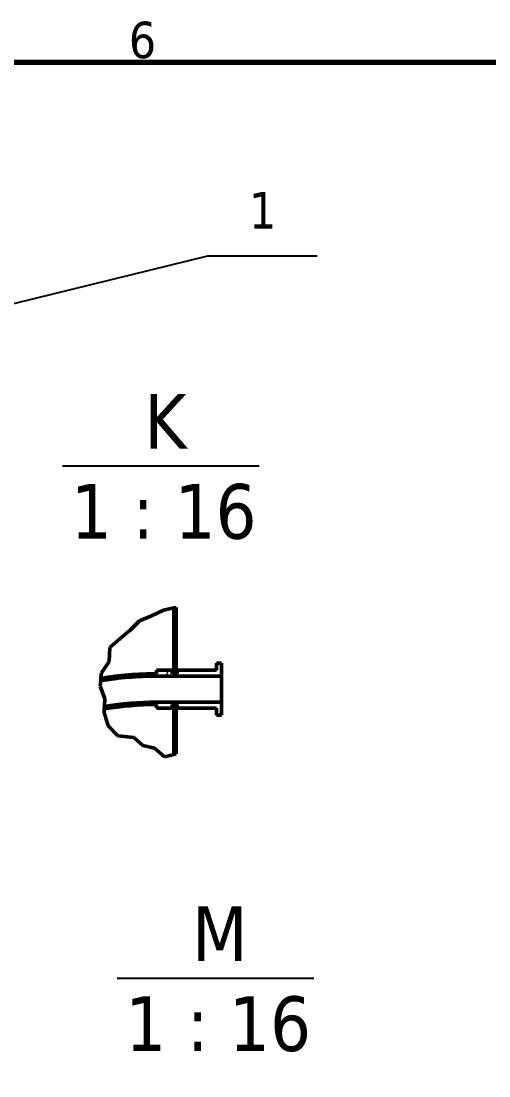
# Model space of a CAD drawing. Header units: millimetres. Extents: x 0 to 19008, y 0 to 13560.
# Drawn here: x 5573 to 7011, y 10005 to 13247 of the extents above; entities that cross this region are included whole.
import ezdxf

# ---------------------------------------------------------------- set-up
doc = ezdxf.new("R2010")
doc.units = ezdxf.units.MM
doc.header["$LTSCALE"] = 32
for name, color, linetype, lineweight in [('剖面线 (ISO)', 7, 'Continuous', 18), ('可见 (ISO)', 7, 'Continuous', 50), ('图框 (ISO)', 7, 'Continuous', 70), ('折线 (ISO)', 7, 'Continuous', 50), ('符号 (ISO)', 7, 'Continuous', 25)]:
    doc.layers.add(name, color=color, linetype=linetype, lineweight=lineweight)
doc.styles.add('标签文本 (ISO)', font='TAHOMA.TTF')
doc.styles.add('注释文本 (ISO)', font='TAHOMA.TTF')
pattern_1 = [(60, (0, 0), (-175.9763, 101.6), [])]

# ---------------------------------------------------------------- blocks, each defined once
blk = doc.blocks.new('图框 默认图框')
at = {"layer": '图框 (ISO)', "flags": 128}
blk.add_lwpolyline([(10, 10), (10, 410), (584, 410), (584, 10), (10, 10)], dxfattribs=at)
at = {"layer": '图框 (ISO)', "insert": (184.51, 410.33), "char_height": 3.5, "attachment_point": 7, "style": '注释文本 (ISO)'}
blk.add_mtext('6', dxfattribs=at)
blk = doc.blocks.new('引出序号12')
at = {"layer": '符号 (ISO)'}
for p, q in [((156.96, 382.79), (192.11, 391.41)), ((192.11, 391.41), (202.61, 391.41)), ((134.09, 377.18), (151.82, 381.53)), ((133.97, 377.67), (130.21, 376.23)), ((134.09, 377.18), (130.21, 376.23)), ((134.21, 376.69), (133.97, 377.67)), ((130.21, 376.23), (134.21, 376.69))]:
    blk.add_line(p, q, dxfattribs=at)
at = {"layer": '符号 (ISO)', "flags": 128}
blk.add_lwpolyline([(133.97, 377.67), (130.21, 376.23), (134.21, 376.69), (133.97, 377.67)], dxfattribs=at)
at = {"layer": '符号 (ISO)'}
blk.add_solid([(133.97, 377.67), (130.21, 376.23), (134.21, 376.69), (133.97, 377.67)], dxfattribs=at)
at = {"layer": '符号 (ISO)', "insert": (197.36, 395.79), "char_height": 3.5, "attachment_point": 5, "style": '注释文本 (ISO)'}
blk.add_mtext('1', dxfattribs=at)

msp = doc.modelspace()

# ---------------------------------------------------------------- hatches: boundary and pattern name
at = {"layer": '剖面线 (ISO)'}
h = msp.add_hatch(dxfattribs=at)
h.set_pattern_fill('ANSI31', color=256, scale=1625.6, angle=14.9999778, style=0)
h.set_pattern_definition(pattern_1)
h.paths.add_polyline_path([(6042.3161, 11443.2314), (6049.7161, 11444.957), (6049.7161, 11241.194), (6049.7161, 11240.794), (6042.3161, 11240.794), (6042.3161, 11241.194)])
h.paths.add_polyline_path([(6049.7161, 10995.1148), (6042.3161, 10993.0832), (6042.3161, 11146.394), (6042.3161, 11146.794), (6049.7161, 11146.794), (6049.7161, 11146.394)])
h = msp.add_hatch(dxfattribs=at)
h.set_pattern_fill('ANSI31', color=256, scale=1625.6, angle=14.9999778, style=0)
h.set_pattern_definition(pattern_1)
edge = h.paths.add_edge_path()
edge.add_line((5817.9163, 11219.5609), (5818.62, 11227.1794))
edge.add_ellipse((5989.387, 10193.794), major_axis=(0, 1047.4), ratio=1, start_angle=0, end_angle=9.3833294, ccw=False)
edge.add_line((5989.387, 11241.194), (5989.387, 11251.794))
edge.add_line((5989.387, 11251.794), (6037.387, 11251.794))
edge.add_line((6037.387, 11251.794), (6037.387, 11241.194))
edge.add_line((6037.387, 11241.194), (6042.3161, 11241.194))
edge.add_line((6042.3161, 11241.194), (6049.7161, 11241.194))
edge.add_line((6049.7161, 11241.194), (6053.387, 11241.194))
edge.add_line((6053.387, 11241.194), (6053.387, 11251.794))
edge.add_line((6053.387, 11251.794), (6173.387, 11251.794))
edge.add_line((6173.387, 11251.794), (6173.387, 11273.794))
edge.add_line((6173.387, 11273.794), (6189.387, 11273.794))
edge.add_line((6189.387, 11273.794), (6189.387, 11233.794))
edge.add_line((6189.387, 11233.794), (5989.387, 11233.794))
edge.add_ellipse((5989.387, 10193.794), major_axis=(-171.4706, 1025.7669), ratio=1, start_angle=350.5099913, end_angle=360)
edge = h.paths.add_edge_path()
edge.add_line((5829.0071, 11132.7961), (5829.324, 11140.3561))
edge.add_ellipse((5989.387, 10193.794), major_axis=(0, 960), ratio=1, start_angle=0, end_angle=9.5978766, ccw=False)
edge.add_line((5989.387, 11153.794), (6189.387, 11153.794))
edge.add_line((6189.387, 11153.794), (6189.387, 11113.794))
edge.add_line((6189.387, 11113.794), (6173.387, 11113.794))
edge.add_line((6173.387, 11113.794), (6173.387, 11135.794))
edge.add_line((6173.387, 11135.794), (6053.387, 11135.794))
edge.add_line((6053.387, 11135.794), (6053.387, 11146.394))
edge.add_line((6053.387, 11146.394), (6049.7161, 11146.394))
edge.add_line((6049.7161, 11146.394), (6042.3161, 11146.394))
edge.add_line((6042.3161, 11146.394), (6037.387, 11146.394))
edge.add_line((6037.387, 11146.394), (6037.387, 11135.794))
edge.add_line((6037.387, 11135.794), (5989.387, 11135.794))
edge.add_line((5989.387, 11135.794), (5989.387, 11146.394))
edge.add_ellipse((5989.387, 10193.794), major_axis=(-160.3798, 939.0022), ratio=1, start_angle=350.3075142, end_angle=360)

# ---------------------------------------------------------------- linework, layer by layer
at = {"layer": '可见 (ISO)'}
for p, q in [((6042.3161, 11443.2314), (6042.3161, 11240.794)), ((6049.7161, 11240.794), (6049.7161, 11444.957)), ((5989.387, 11251.794), (5989.387, 11241.194)), ((6037.387, 11251.794), (5989.387, 11251.794)), ((6037.387, 11241.194), (6037.387, 11251.794)), ((6053.387, 11251.794), (6053.387, 11241.194)), ((6173.387, 11251.794), (6053.387, 11251.794)), ((6173.387, 11273.794), (6173.387, 11251.794)), ((6189.387, 11273.794), (6173.387, 11273.794)), ((6189.387, 11233.794), (6189.387, 11273.794)), ((5989.387, 11233.794), (6189.387, 11233.794)), ((6053.387, 11241.194), (6037.387, 11241.194)), ((6042.3161, 11240.794), (6049.7161, 11240.794)), ((6189.387, 11233.794), (6189.387, 11153.794)), ((6189.387, 11153.794), (5989.387, 11153.794)), ((6189.387, 11113.794), (6189.387, 11153.794)), ((5989.387, 11146.394), (5989.387, 11135.794)), ((5989.387, 11135.794), (6037.387, 11135.794)), ((6037.387, 11135.794), (6037.387, 11146.394)), ((6037.387, 11146.394), (6053.387, 11146.394)), ((6042.3161, 11146.794), (6042.3161, 10993.0832)), ((6049.7161, 11146.794), (6042.3161, 11146.794)), ((6049.7161, 10995.1148), (6049.7161, 11146.794)), ((6053.387, 11146.394), (6053.387, 11135.794)), ((6053.387, 11135.794), (6173.387, 11135.794)), ((6173.387, 11135.794), (6173.387, 11113.794)), ((6173.387, 11113.794), (6189.387, 11113.794))]:
    msp.add_line(p, q, dxfattribs=at)
for radius, end in [(1040, 99.4900087), (1047.4, 99.3833294), (960, 99.5978766), (952.6, 99.6924858)]:
    msp.add_arc((5989.387, 10193.794), radius, 90, end, dxfattribs=at)
at = {"layer": '折线 (ISO)'}
for p, q in [((6011.2718, 11435.992), (6042.3161, 11443.2314)), ((6042.3161, 11443.2314), (6049.7161, 11444.957)), ((5936.7248, 11403.4092), (5973.7606, 11419.0335)), ((5973.7606, 11419.0335), (6011.2718, 11435.992)), ((5908.3359, 11374.7856), (5936.7248, 11403.4092)), ((5846.307, 11322.133), (5878.0614, 11349.412)), ((5878.0614, 11349.412), (5908.3359, 11374.7856)), ((5843.6111, 11279.155), (5846.307, 11322.133)), ((5820.185, 11244.1227), (5843.6111, 11279.155)), ((5816.4043, 11203.1909), (5817.9163, 11219.5609)), ((5817.9163, 11219.5609), (5818.62, 11227.1794)), ((5818.62, 11227.1794), (5820.185, 11244.1227)), ((5830.3171, 11164.0456), (5816.4043, 11203.1909)), ((5829.324, 11140.3561), (5830.3171, 11164.0456)), ((5828.5438, 11121.7426), (5829.0071, 11132.7961)), ((5840.4014, 11080.839), (5828.5438, 11121.7426)), ((5829.0071, 11132.7961), (5829.324, 11140.3561)), ((5870.2648, 11050.4277), (5840.4014, 11080.839)), ((5919.7131, 11045.155), (5870.2648, 11050.4277)), ((5947.189, 11021.097), (5919.7131, 11045.155)), ((5982.7809, 11012.1311), (5947.189, 11021.097)), ((6013.8975, 10985.2809), (5982.7809, 11012.1311)), ((6042.3161, 10993.0832), (6013.8975, 10985.2809)), ((6049.7161, 10995.1148), (6042.3161, 10993.0832))]:
    msp.add_line(p, q, dxfattribs=at)
at = {"layer": '符号 (ISO)'}
for p, q in [((5700.7924, 11880.3661), (6304.9933, 11880.3661)), ((5868.3666, 10306.0837), (6472.5676, 10306.0837))]:
    msp.add_line(p, q, dxfattribs=at)

# ---------------------------------------------------------------- block references
at = {"xscale": 32, "yscale": 32, "zscale": 32}
msp.add_blockref('图框 默认图框', (0, 0), dxfattribs=at)
at = {"layer": '符号 (ISO)', "xscale": 32, "yscale": 32, "zscale": 32}
msp.add_blockref('引出序号12', (0, 0), dxfattribs=at)

# ---------------------------------------------------------------- texts
at = {"layer": '符号 (ISO)', "attachment_point": 7, "style": '标签文本 (ISO)'}
for s, insert, char_height in [('K', (5951.7577, 11933.1043), 168), ('1 : 16', (5725.9252, 11652.957), 167.99999), ('M', (6098.2299, 10358.8219), 168), ('1 : 16', (5893.4995, 10078.6746), 167.99999)]:
    msp.add_mtext(s, dxfattribs=dict(at, insert=insert, char_height=char_height))

doc.saveas('drawing.dxf')
